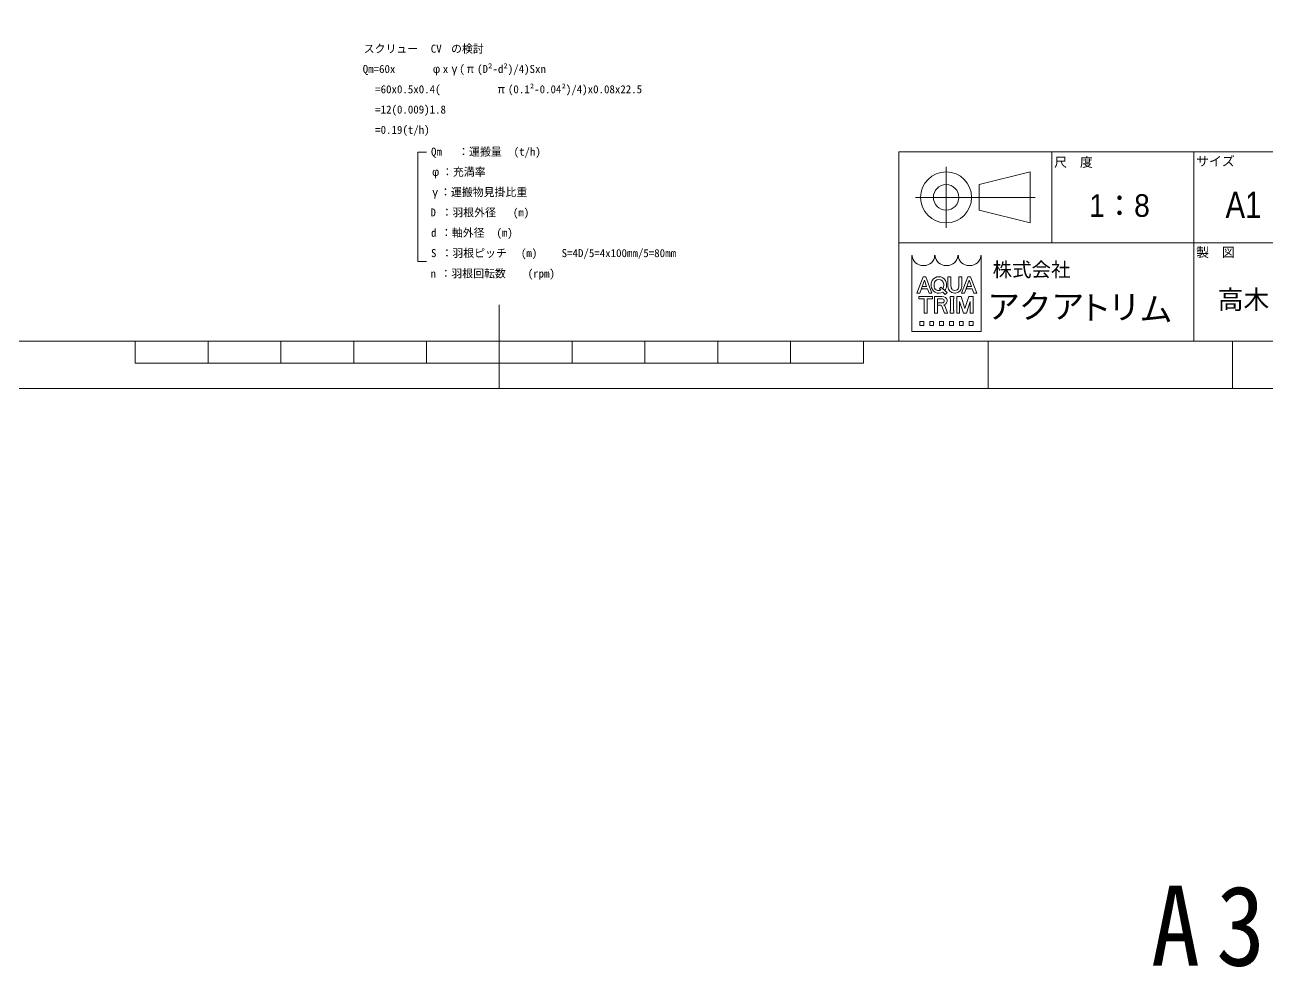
# Model space of a CAD drawing. Units: millimetres at full size. Extents: x -19442 to 19442, y -5866 to 5866.
# Drawn here: x 5360 to 8772, y -3780 to -1192 of the extents above; entities that cross this region are included whole.
import ezdxf
from ezdxf.enums import TextEntityAlignment as Align

# ---------------------------------------------------------------- set-up
doc = ezdxf.new("R2010")
doc.units = ezdxf.units.MM
doc.header["$LTSCALE"] = 3.6
for name, color, linetype, lineweight in [('0-6_0', 2, 'Continuous', 9), ('1-2_Defpoints', 134, 'Continuous', 9), ('1-3_99_図枠', 134, 'Continuous', 9)]:
    doc.layers.add(name, color=color, linetype=linetype, lineweight=lineweight)
doc.layers.add('0-A_07_TEXT', color=2, linetype='Continuous')
doc.layers.add('1-4', color=7, linetype='Continuous')
doc.styles.add('Arial', font='')
doc.styles.add('ＭＳ ゴシック', font='')
doc.styles.add('ＭＳ Ｐゴシック', font='')
doc.styles.get('Arial').set_extended_font_data('Arial')
doc.styles.get('ＭＳ ゴシック').set_extended_font_data('MS Gothic')
doc.styles.get('ＭＳ Ｐゴシック').set_extended_font_data('MS PGothic')

msp = doc.modelspace()

# ---------------------------------------------------------------- linework, layer by layer
at = {"layer": '0-6_0', "color": 3}
msp.add_line((6462.821, -1842.286), (6438.874, -1842.286), dxfattribs=at)
msp.add_lwpolyline([(6462.821, -1541.637), (6438.874, -1541.637), (6438.874, -1842.286)], dxfattribs=at)
at = {"layer": '1-2_Defpoints'}
msp.add_lwpolyline([(2634.798, -2190.619), (10691.206, -2190.619), (10691.206, 3505.831), (2634.798, 3505.831)], close=True, dxfattribs=at)
at = {"layer": '1-3_99_図枠'}
for p, q in [((8180.954, -1791.161), (8180.954, -1541.136)), ((8570.993, -2061.188), (8570.993, -1541.136)), ((7890.425, -1750.156), (7890.425, -1582.14)), ((7806.416, -1666.148), (8135.449, -1666.148)), ((8907.996, -1791.161), (7760.912, -1791.161)), ((7818.115, -1929.398), (7830.817, -1893.729)), ((7822.547, -1917.459), (7824.999, -1910.576)), ((7824.999, -1910.576), (7836.816, -1910.576)), ((7827.062, -1884.113), (7834.571, -1884.113)), ((7836.816, -1910.576), (7830.817, -1893.729)), ((7851.648, -1929.181), (7834.571, -1884.113)), ((7849.716, -1904.038), (7849.716, -1909.473)), ((7857.264, -1904.571), (7857.264, -1908.919)), ((7883.83, -1904.571), (7883.83, -1908.919)), ((7891.379, -1904.038), (7891.379, -1909.473)), ((7895.565, -1911.111), (7895.565, -1884.113)), ((7903.717, -1884.113), (7895.565, -1884.113)), ((7903.717, -1909.473), (7903.717, -1884.113)), ((7933.605, -1911.111), (7933.605, -1884.113)), ((7941.276, -1929.398), (7953.977, -1893.729)), ((7945.708, -1917.459), (7948.159, -1910.576)), ((7948.159, -1910.576), (7959.976, -1910.576)), ((7950.222, -1884.113), (7957.732, -1884.113)), ((7959.976, -1910.576), (7953.977, -1893.729)), ((7974.808, -1929.181), (7957.732, -1884.113)), ((7809.985, -1929.398), (7809.985, -1929.181)), ((7809.985, -1929.398), (7818.115, -1929.398)), ((7815.861, -1938.455), (7852.995, -1938.455)), ((7815.861, -1938.455), (7815.861, -1944.795)), ((7815.861, -1944.795), (7829.446, -1944.795)), ((7822.547, -1917.459), (7839.267, -1917.459)), ((7839.409, -1944.795), (7852.995, -1944.795)), ((7851.648, -1929.398), (7851.648, -1929.181)), ((7852.995, -1938.455), (7852.995, -1944.795)), ((7858.157, -1938.455), (7858.157, -1983.74)), ((7858.157, -1938.455), (7878.988, -1938.455)), ((7866.308, -1944.795), (7880.075, -1944.795)), ((7872.303, -1917.392), (7876.315, -1913.132)), ((7872.303, -1917.392), (7876.001, -1920.991)), ((7876.315, -1913.132), (7893.089, -1926.954)), ((7881.15, -1916.902), (7886.986, -1921.711)), ((7881.55, -1926.392), (7887.847, -1932.52)), ((7887.847, -1932.52), (7893.089, -1926.954)), ((7901.382, -1938.455), (7911.345, -1938.455)), ((7901.382, -1938.455), (7901.382, -1944.795)), ((7911.345, -1938.455), (7911.345, -1944.795)), ((7915.944, -1929.398), (7913.226, -1929.398)), ((7919.505, -1938.455), (7931.333, -1938.455)), ((7942.148, -1971.345), (7931.333, -1938.455)), ((7933.146, -1929.398), (7933.146, -1929.181)), ((7933.146, -1929.398), (7941.276, -1929.398)), ((7942.148, -1971.345), (7952.962, -1938.455)), ((7945.708, -1917.459), (7962.427, -1917.459)), ((7964.798, -1938.455), (7952.962, -1938.455)), ((7974.808, -1929.398), (7974.808, -1929.181)), ((6663.002, -2190.619), (6663.002, -1961.178)), ((7830.352, -1983.74), (7830.352, -1945.701)), ((7838.503, -1983.74), (7838.503, -1945.701)), ((7866.58, -1962.28), (7866.58, -1955.941)), ((7866.58, -1955.941), (7880.075, -1955.941)), ((7866.58, -1962.28), (7875.474, -1962.28)), ((7878.834, -1964.55), (7885.729, -1983.74)), ((7886.71, -1964.268), (7894.514, -1983.378)), ((7901.382, -1983.74), (7901.382, -1977.4)), ((7902.288, -1976.495), (7902.288, -1945.701)), ((7910.439, -1976.495), (7910.439, -1945.701)), ((7938.072, -1983.74), (7927.649, -1952.041)), ((7946.223, -1983.74), (7956.646, -1952.041)), ((7818.129, -2007.457), (7818.129, -2018.325)), ((7830.352, -1983.74), (7838.503, -1983.74)), ((7845.3, -2007.457), (7845.3, -2018.325)), ((7872.471, -2007.457), (7872.471, -2018.325)), ((7885.729, -1983.74), (7894.514, -1983.74)), ((7894.514, -1983.378), (7894.514, -1983.74)), ((7899.642, -2007.457), (7899.642, -2018.325)), ((7926.814, -2007.457), (7926.814, -2018.325)), ((7938.072, -1983.74), (7946.223, -1983.74)), ((7964.853, -2007.457), (7964.853, -2018.325)), ((5662.901, -2121.194), (5662.901, -2061.188)), ((5862.921, -2121.194), (5862.921, -2061.188)), ((6062.941, -2121.194), (6062.941, -2061.188)), ((6262.962, -2121.194), (6262.962, -2061.188)), ((6462.982, -2121.194), (6462.982, -2061.188)), ((6863.022, -2121.194), (6863.022, -2061.188)), ((7063.042, -2121.194), (7063.042, -2061.188)), ((7263.062, -2121.194), (7263.062, -2061.188)), ((7463.082, -2121.194), (7463.082, -2061.188)), ((7663.102, -2121.194), (7663.102, -2061.188)), ((8005.736, -2190.619), (8005.736, -2061.188)), ((8677.104, -2191.201), (8677.104, -2061.188)), ((8677.104, -2190.619), (8677.104, -2061.188)), ((5662.901, -2121.194), (7663.102, -2121.194))]:
    msp.add_line(p, q, dxfattribs=at)
for points in [[(3024.437, -2061.188), (10561.193, -2061.188), (10561.193, 3375.818), (3024.437, 3375.818)], [(7760.912, -2061.188), (10561.193, -2061.188), (10561.193, -1541.136), (7760.912, -1541.136)], [(7981.434, -1631.145), (8121.448, -1596.141), (8121.448, -1736.155), (7981.434, -1701.152)]]:
    msp.add_lwpolyline(points, close=True, dxfattribs=at)
for points in [[(7986.59, -1825.411), (7986.59, -2034.628), (7796.392, -2034.628), (7796.392, -1825.411)], [(7809.985, -1929.398), (7809.985, -1929.181), (7827.062, -1884.113)], [(7925.453, -1909.473), (7925.453, -1884.113), (7933.605, -1884.113)], [(7933.146, -1929.398), (7933.146, -1929.181), (7950.222, -1884.113)], [(7851.648, -1929.398), (7843.518, -1929.398), (7839.267, -1917.459)], [(7858.157, -1983.74), (7866.308, -1983.74), (7866.308, -1944.795)], [(7919.505, -1938.455), (7919.505, -1983.74), (7927.656, -1983.74), (7927.649, -1952.041)], [(7956.646, -1952.041), (7956.646, -1983.74), (7964.798, -1983.74), (7964.798, -1938.455)], [(7974.808, -1929.398), (7966.678, -1929.398), (7962.427, -1917.459)], [(7901.382, -1983.74), (7911.345, -1983.74), (7911.345, -1977.4)], [(7818.129, -2007.457), (7828.998, -2007.457), (7828.998, -2018.325), (7818.129, -2018.325)], [(7845.3, -2007.457), (7856.169, -2007.457), (7856.169, -2018.325), (7845.3, -2018.325)], [(7872.471, -2007.457), (7883.34, -2007.457), (7883.34, -2018.325), (7872.471, -2018.325)], [(7899.642, -2007.457), (7910.511, -2007.457), (7910.511, -2018.325), (7899.642, -2018.325)], [(7926.814, -2007.457), (7937.682, -2007.457), (7937.682, -2018.325), (7926.814, -2018.325)], [(7964.853, -2007.457), (7953.985, -2007.457), (7953.985, -2018.325), (7964.853, -2018.325)]]:
    msp.add_lwpolyline(points, dxfattribs=at)
for radius in [70.007, 35.004]:
    msp.add_circle((7890.425, -1666.148), radius, dxfattribs=at)
for centre, radius, start, end in [((7796.392, -1826.316), 0.906, 0, 90), ((7859.791, -1826.316), 0.906, 0, 180), ((7859.791, -1826.316), 0.906, 0, 90), ((7923.191, -1826.316), 0.906, 0, 180), ((7986.59, -1826.316), 0.906, 90, 180), ((7914.712, -1910.292), 19.164, 182.45003, 265.55526), ((7919.885, -1909.684), 16.17, 179.25279, 218.96457), ((7914.458, -1910.292), 19.164, 274.44474, 357.54997), ((7909.285, -1909.684), 16.17, 321.03543, 0.74721), ((7829.446, -1945.701), 0.906, 0, 90), ((7839.409, -1945.701), 0.906, 90, 180), ((7879.881, -1950.368), 5.576, 271.99706, 88.00294), ((7901.382, -1945.701), 0.906, 0, 90), ((7914.585, -1906.646), 15.076, 241.15773, 298.84227), ((7911.345, -1945.701), 0.906, 90, 180), ((7875.474, -1965.903), 3.623, 21.9283, 90), ((7881.23, -1966.512), 5.922, 22.27295, 58.55311), ((7901.382, -1976.495), 0.906, 270, 0), ((7911.345, -1976.495), 0.906, 180, 270)]:
    msp.add_arc(centre, radius, start, end, dxfattribs=at)
for centre, major_axis, ratio, start_param, end_param in [((7828.092, -1826.316), (-30.794, 0), 0.882353, 6.28318531, 9.42477796), ((7891.491, -1826.316), (-30.794, 0), 0.882353, 6.28318531, 9.42477796), ((7954.89, -1826.316), (-30.794, 0), 0.882353, 6.28318531, 9.42477796), ((7870.547, -1904.038), (-20.831, 0), 0.956522, 3.14159265, 6.28318531), ((7870.547, -1909.473), (-20.831, 0), 0.956522, 0, 2.12727056), ((7870.547, -1904.571), (13.283, 0), 0.994718, 6.28318531, 9.42477796), ((7870.547, -1908.94), (13.283, 0), 0.995036, 3.14159265, 5.13549259), ((7870.547, -1908.94), (13.283, 0), 0.995036, 5.63666712, 6.28318531), ((7870.547, -1909.473), (-20.831, 0), 0.956522, 2.48020459, 3.14159265), ((7878.988, -1950.368), (-14.62, 0), 0.81482, 1.94406945, 4.71238898)]:
    msp.add_ellipse(centre, major_axis=major_axis, ratio=ratio, start_param=start_param, end_param=end_param, dxfattribs=at)

# ---------------------------------------------------------------- texts
at = {"layer": '0-6_0', "color": 134, "style": 'ＭＳ Ｐゴシック', "width": 0.95}
msp.add_text('1：8', height=62.21, dxfattribs=at).set_placement((8283.402, -1738.338), align=Align.BOTTOM_LEFT)
at = {"layer": '0-6_0', "color": 134, "style": 'ＭＳ Ｐゴシック'}
msp.add_text('高木', height=51.84, dxfattribs=at).set_placement((8636.638, -1988.543), align=Align.BOTTOM_LEFT)
at = {"layer": '0-A_07_TEXT', "color": 4}
for s, style, p in [('スクリュー', 'ＭＳ Ｐゴシック', (6290.359, -1275.598)), ('CV', 'ＭＳ ゴシック', (6474.709, -1275.598)), ('の検討', 'ＭＳ Ｐゴシック', (6530.423, -1275.598)), ('Qm=60x', 'ＭＳ ゴシック', (6287.783, -1331.17)), ('φ', 'Arial', (6480.64, -1331.17)), ('x', 'ＭＳ ゴシック', (6507.79, -1331.17)), ('γ', 'Arial', (6532.076, -1331.17)), ('(', 'ＭＳ ゴシック', (6553.016, -1331.17)), ('π', 'Arial', (6573.016, -1331.17)), ('(D²-d²)/4)Sxn', 'ＭＳ ゴシック', (6601.906, -1331.17)), ('  =60x0.5x0.4(', 'ＭＳ ゴシック', (6292.069, -1386.885)), ('π', 'Arial', (6657.783, -1386.885)), ('(0.1²-0.04²)/4)x0.08x22.5', 'ＭＳ ゴシック', (6686.673, -1386.885)), ('  =12(0.009)1.8', 'ＭＳ ゴシック', (6292.069, -1442.599)), ('  =0.19(t/h)', 'ＭＳ ゴシック', (6292.069, -1498.313))]:
    msp.add_text(s, height=21.99, dxfattribs=dict(at, style=style)).set_placement(p, align=Align.BOTTOM_LEFT)
at = {"layer": '0-A_07_TEXT', "color": 3}
for s, style, p in [('Qm', 'ＭＳ ゴシック', (6475.396, -1558.307)), ('：運搬量', 'ＭＳ Ｐゴシック', (6549.682, -1558.307)), ('(t/h)', 'ＭＳ ゴシック', (6702.352, -1558.307)), ('φ', 'Arial', (6478.212, -1613.842)), ('：充満率', 'ＭＳ Ｐゴシック', (6505.362, -1613.842)), ('：運搬物見掛比重', 'ＭＳ Ｐゴシック', (6500.112, -1669.377)), ('γ', 'Arial', (6479.172, -1669.377)), ('D', 'ＭＳ ゴシック', (6473.967, -1725.129)), ('：羽根外径', 'ＭＳ Ｐゴシック', (6503.967, -1725.129)), ('(m)', 'ＭＳ ゴシック', (6700.257, -1725.129)), ('d', 'ＭＳ ゴシック', (6475.396, -1780.843)), ('：軸外径', 'ＭＳ Ｐゴシック', (6502.539, -1780.843)), ('(m)', 'ＭＳ ゴシック', (6655.209, -1780.843)), ('S', 'ＭＳ ゴシック', (6475.396, -1836.851)), ('：羽根ピッチ', 'ＭＳ Ｐゴシック', (6503.967, -1836.851)), ('(m)', 'ＭＳ ゴシック', (6722.397, -1836.851)), ('S=4D/5=4x100mm/5=80mm', 'ＭＳ ゴシック', (6834.234, -1836.851)), ('n', 'ＭＳ ゴシック', (6473.967, -1892.858)), ('：羽根回転数', 'ＭＳ Ｐゴシック', (6501.11, -1892.858)), ('(rpm)', 'ＭＳ ゴシック', (6741.02, -1892.858))]:
    msp.add_text(s, height=21.99, dxfattribs=dict(at, style=style)).set_placement(p, align=Align.BOTTOM_LEFT)
at = {"layer": '1-3_99_図枠'}
for s, height, style, p in [('尺\u3000度', 25.92, 'ＭＳ Ｐゴシック', (8187.297, -1590.129)), ('サイズ', 25.92, 'ＭＳ Ｐゴシック', (8577.336, -1587.492)), ('製\u3000図', 25.92, 'ＭＳ Ｐゴシック', (8577.337, -1837.518)), ('株式会社', 39.2, 'ＭＳ ゴシック', (8018.192, -1895.934)), ('ア', 66.2, 'ＭＳ ゴシック', (8003.081, -2018.469)), ('ク', 66.2, 'ＭＳ ゴシック', (8090.111, -2018.469)), ('ア', 66.2, 'ＭＳ ゴシック', (8179.586, -2018.469)), ('ト', 66.2, 'ＭＳ ゴシック', (8254.103, -2022.27)), ('リ', 66.2, 'ＭＳ ゴシック', (8334.876, -2020.37)), ('ム', 66.2, 'ＭＳ ゴシック', (8421.899, -2026.07))]:
    msp.add_text(s, height=height, dxfattribs=dict(at, style=style)).set_placement(p, align=Align.BOTTOM_LEFT)
at = {"layer": '1-3_99_図枠', "style": 'ＭＳ Ｐゴシック', "width": 0.85}
msp.add_text('A1', height=72.58, dxfattribs=at).set_placement((8657.932, -1744.807), align=Align.BOTTOM_LEFT)
at = {"layer": '1-4', "insert": (8453.235, -3780.028), "char_height": 219.9, "attachment_point": 7, "style": 'ＭＳ ゴシック'}
msp.add_mtext('\\T1.33;\\W0.9;A3\u3000500%', dxfattribs=at)

doc.saveas('drawing.dxf')
